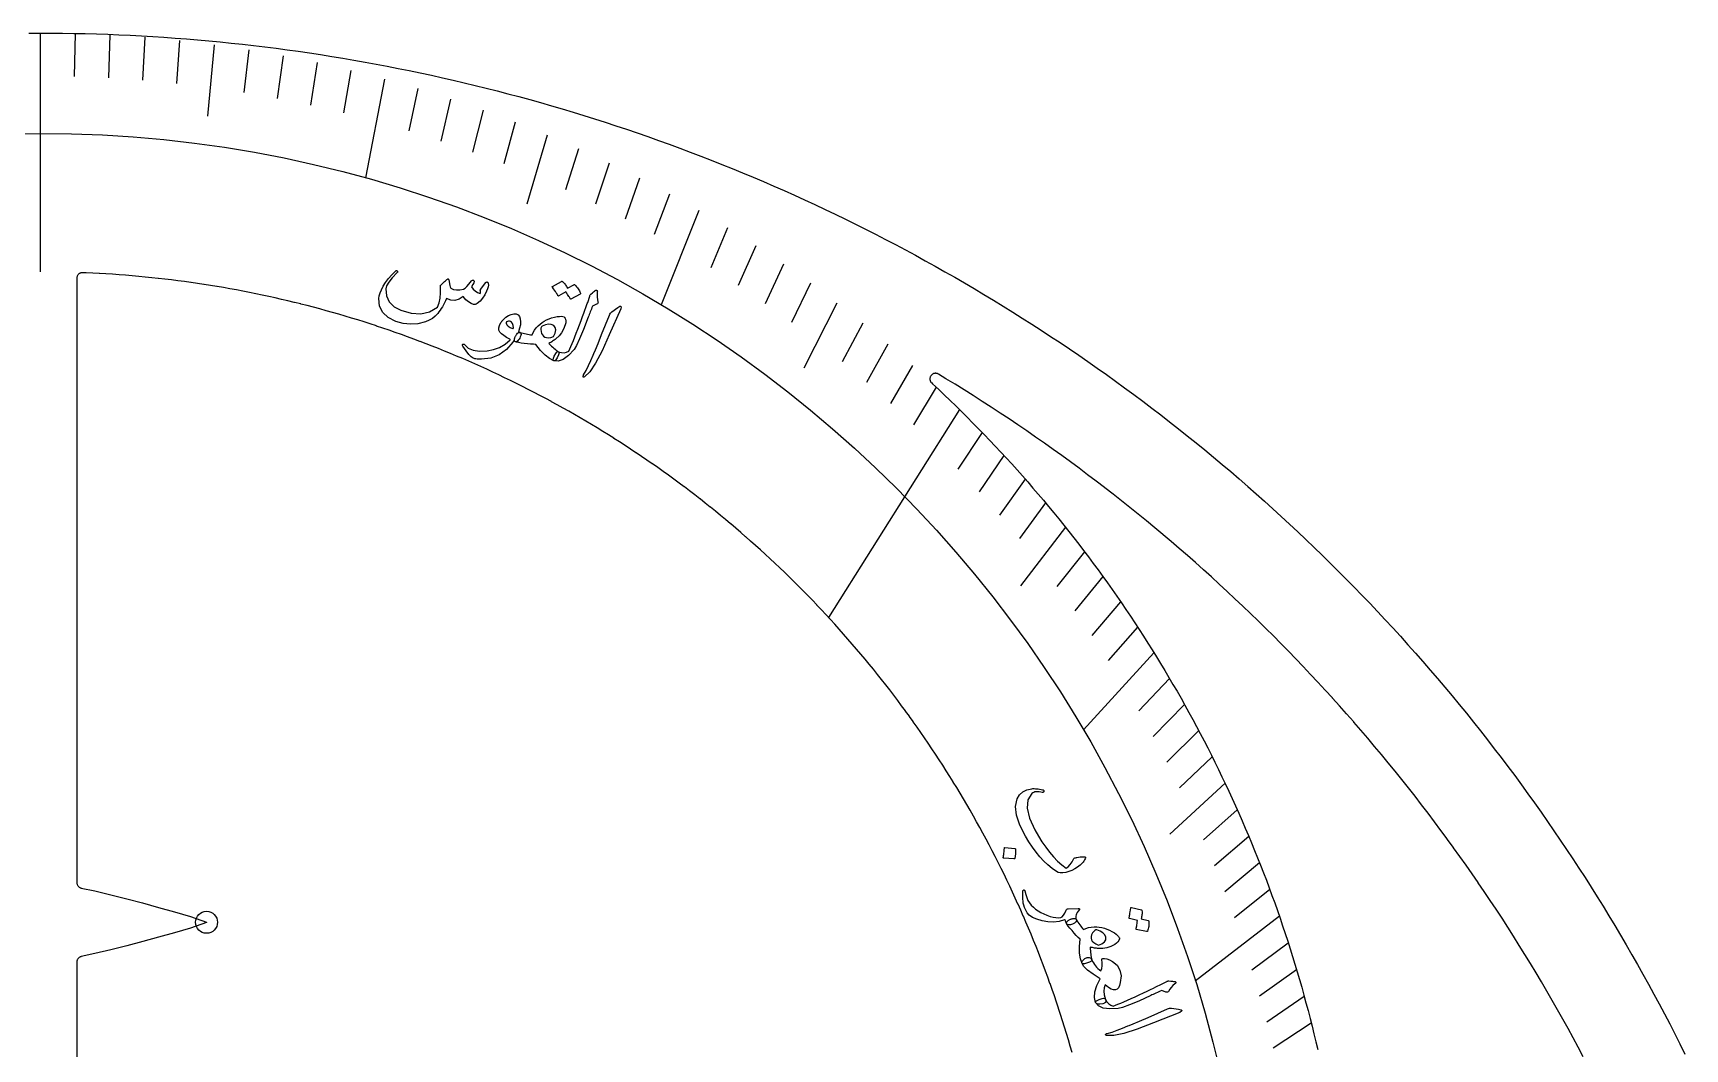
# Model space of a CAD drawing. Header units: millimetres. Extents: x -82 to 82, y -82 to 82.
# Drawn here: x -0.3 to 73.8, y 36.8 to 82.3 of the extents above; entities that cross this region are included whole.
import ezdxf

# ---------------------------------------------------------------- set-up
doc = ezdxf.new("R2010")
doc.units = ezdxf.units.MM
for name, color, linetype in [('CUT_INNER', 6, 'Continuous'), ('CUT_OUTER', 1, 'Continuous'), ('ENGRAVE', 7, 'Continuous'), ('ENGRAVE_FINE', 8, 'Continuous'), ('TEXT', 5, 'Continuous')]:
    doc.layers.add(name, color=color, linetype=linetype)

msp = doc.modelspace()

# ---------------------------------------------------------------- linework, layer by layer
at = {"layer": 'CUT_INNER'}
for points in [[(46.2898, 36.6493), (46.2089, 36.9316), (46.2085, 36.933), (46.1258, 37.2148), (46.1254, 37.2163), (46.041, 37.4976), (46.0405, 37.4991), (45.9544, 37.7799), (45.954, 37.7813), (45.8661, 38.0616), (45.8657, 38.063), (45.7761, 38.3427), (45.7756, 38.3442), (45.6844, 38.6233), (45.6839, 38.6248), (45.5909, 38.9033), (45.5904, 38.9048), (45.4957, 39.1828), (45.4952, 39.1842), (45.3989, 39.4617), (45.3984, 39.4631), (45.3003, 39.7399), (45.2997, 39.7414), (45.2, 40.0176), (45.1994, 40.019), (45.098, 40.2946), (45.0974, 40.296), (44.9943, 40.571), (44.9937, 40.5724), (44.8889, 40.8468), (44.8883, 40.8482), (44.7818, 41.1219), (44.7812, 41.1233), (44.673, 41.3963), (44.6724, 41.3977), (44.5625, 41.6701), (44.562, 41.6715), (44.4504, 41.9432), (44.4498, 41.9446), (44.3366, 42.2156), (44.336, 42.217), (44.2211, 42.4873), (44.2205, 42.4887), (44.104, 42.7582), (44.1034, 42.7596), (43.9852, 43.0285), (43.9846, 43.0299), (43.8647, 43.298), (43.8641, 43.2994), (43.7426, 43.5668), (43.742, 43.5682), (43.6189, 43.8348), (43.6182, 43.8362), (43.4935, 44.1021), (43.4928, 44.1035), (43.3664, 44.3686), (43.3658, 44.3699), (43.2378, 44.6343), (43.2371, 44.6356), (43.1075, 44.8992), (43.1068, 44.9005), (42.9756, 45.1633), (42.9749, 45.1646), (42.842, 45.4265), (42.8413, 45.4279), (42.7069, 45.689), (42.7062, 45.6904), (42.5701, 45.9506), (42.5694, 45.952), (42.4318, 46.2114), (42.431, 46.2128), (42.2918, 46.4713), (42.2911, 46.4727), (42.1503, 46.7304), (42.1495, 46.7318), (42.0071, 46.9886), (42.0064, 46.9899), (41.8624, 47.2459), (41.8616, 47.2472), (41.7161, 47.5023), (41.7153, 47.5037), (41.5682, 47.7578), (41.5675, 47.7592), (41.4188, 48.0124), (41.418, 48.0138), (41.2678, 48.2661), (41.267, 48.2674), (41.1153, 48.5189), (41.1145, 48.5202), (40.9612, 48.7707), (40.9604, 48.772), (40.8056, 49.0215), (40.8048, 49.0228), (40.6484, 49.2714), (40.6476, 49.2727), (40.4897, 49.5204), (40.4889, 49.5217), (40.3295, 49.7683), (40.3286, 49.7696), (40.1677, 50.0153), (40.1669, 50.0166), (40.0045, 50.2612), (40.0036, 50.2625), (39.8397, 50.5062), (39.8389, 50.5075), (39.6735, 50.7502), (39.6726, 50.7514), (39.5057, 50.9931), (39.5048, 50.9943), (39.3365, 51.235), (39.3356, 51.2362), (39.1657, 51.4758), (39.1648, 51.477), (38.9935, 51.7156), (38.9926, 51.7168), (38.8199, 51.9543), (38.819, 51.9556), (38.6447, 52.192), (38.6438, 52.1932), (38.4682, 52.4286), (38.4672, 52.4298), (38.2901, 52.6641), (38.2892, 52.6653), (38.1107, 52.8984), (38.1097, 52.8997), (37.9298, 53.1317), (37.9288, 53.1329), (37.7474, 53.3639), (37.7465, 53.3651), (37.5637, 53.595), (37.5627, 53.5962), (37.3785, 53.8249), (37.3775, 53.8261), (37.1919, 54.0537), (37.1909, 54.0549), (37.0039, 54.2813), (37.003, 54.2825), (36.8146, 54.5078), (36.8136, 54.5089), (36.6238, 54.7331), (36.6228, 54.7342), (36.4317, 54.9572), (36.4307, 54.9584), (36.2382, 55.1802), (36.2372, 55.1813), (36.0433, 55.4019), (36.0423, 55.4031), (35.8471, 55.6225), (35.8461, 55.6236), (35.6495, 55.8418), (35.6485, 55.843), (35.4506, 56.06), (35.4495, 56.0611), (35.2503, 56.2769), (35.2493, 56.278), (35.0487, 56.4925), (35.0477, 56.4937), (34.8458, 56.707), (34.8448, 56.7081), (34.6416, 56.9202), (34.6406, 56.9213), (34.4361, 57.1321), (34.435, 57.1332), (34.2293, 57.3428), (34.2282, 57.3438), (34.0212, 57.5521), (34.0201, 57.5532), (33.8118, 57.7603), (33.8107, 57.7613), (33.6011, 57.9671), (33.6001, 57.9681), (33.3892, 58.1726), (33.3881, 58.1737), (33.176, 58.3768), (33.1749, 58.3779), (32.9616, 58.5797), (32.9605, 58.5808), (32.746, 58.7813), (32.7448, 58.7824), (32.529, 58.9816), (32.5279, 58.9826), (32.3109, 59.1805), (32.3098, 59.1815), (32.0916, 59.3781), (32.0904, 59.3791), (31.871, 59.5743), (31.8699, 59.5753), (31.6493, 59.7692), (31.6481, 59.7702), (31.4263, 59.9627), (31.4252, 59.9637), (31.2022, 60.1549), (31.201, 60.1559), (30.9769, 60.3456), (30.9757, 60.3466), (30.7504, 60.535), (30.7493, 60.536), (30.5228, 60.723), (30.5216, 60.724), (30.294, 60.9096), (30.2928, 60.9105), (30.0641, 61.0947), (30.0629, 61.0957), (29.8331, 61.2785), (29.8319, 61.2795), (29.6009, 61.4609), (29.5997, 61.4618), (29.3676, 61.6418), (29.3664, 61.6427), (29.1332, 61.8212), (29.132, 61.8222), (28.8978, 61.9993), (28.8965, 62.0002), (28.6612, 62.1759), (28.6599, 62.1768), (28.4235, 62.351), (28.4223, 62.3519), (28.1848, 62.5247), (28.1836, 62.5256), (27.945, 62.6969), (27.9438, 62.6978), (27.7042, 62.8676), (27.7029, 62.8685), (27.4623, 63.0369), (27.461, 63.0377), (27.2194, 63.2046), (27.2181, 63.2055), (26.9754, 63.3709), (26.9742, 63.3718), (26.7305, 63.5357), (26.7292, 63.5365), (26.4845, 63.6989), (26.4832, 63.6998), (26.2376, 63.8607), (26.2363, 63.8615), (25.9896, 64.0209), (25.9883, 64.0217), (25.7407, 64.1796), (25.7394, 64.1804), (25.4908, 64.3368), (25.4895, 64.3376), (25.24, 64.4924), (25.2386, 64.4932), (24.9882, 64.6465), (24.9868, 64.6473), (24.7354, 64.7991), (24.7341, 64.7999), (24.4817, 64.9501), (24.4804, 64.9509), (24.2271, 65.0995), (24.2258, 65.1003), (23.9716, 65.2474), (23.9703, 65.2481), (23.7152, 65.3937), (23.7139, 65.3944), (23.4579, 65.5384), (23.4566, 65.5392), (23.1997, 65.6816), (23.1984, 65.6823), (22.9407, 65.8231), (22.9393, 65.8238), (22.6807, 65.9631), (22.6794, 65.9638), (22.42, 66.1014), (22.4186, 66.1022), (22.1583, 66.2382), (22.157, 66.2389), (21.8959, 66.3734), (21.8945, 66.3741), (21.6326, 66.5069), (21.6312, 66.5076), (21.3685, 66.6388), (21.3671, 66.6395), (21.1036, 66.7691), (21.1022, 66.7698), (20.8379, 66.8978), (20.8365, 66.8985), (20.5714, 67.0249), (20.57, 67.0255), (20.3042, 67.1503), (20.3028, 67.1509), (20.0361, 67.274), (20.0348, 67.2747), (19.7674, 67.3961), (19.766, 67.3968), (19.4979, 67.5166), (19.4965, 67.5172), (19.2276, 67.6354), (19.2262, 67.636), (18.9566, 67.7526), (18.9552, 67.7532), (18.6849, 67.868), (18.6835, 67.8686), (18.4126, 67.9819), (18.4111, 67.9824), (18.1395, 68.094), (18.138, 68.0946), (17.8657, 68.2045), (17.8643, 68.205), (17.5913, 68.3132), (17.5898, 68.3138), (17.3162, 68.4203), (17.3147, 68.4209), (17.0404, 68.5257), (17.039, 68.5263), (16.764, 68.6295), (16.7626, 68.63), (16.487, 68.7315), (16.4855, 68.732), (16.2093, 68.8318), (16.2079, 68.8323), (15.9311, 68.9304), (15.9296, 68.9309), (15.6522, 69.0273), (15.6508, 69.0278), (15.3728, 69.1225), (15.3713, 69.123), (15.0927, 69.2159), (15.0913, 69.2164), (14.8121, 69.3077), (14.8107, 69.3082), (14.531, 69.3977), (14.5295, 69.3982), (14.2493, 69.486), (14.2478, 69.4865), (13.967, 69.5726), (13.9656, 69.573), (13.6843, 69.6574), (13.6828, 69.6578), (13.401, 69.7405), (13.3995, 69.7409), (13.1172, 69.8219), (13.1157, 69.8223), (12.8329, 69.9015), (12.8315, 69.9019), (12.5482, 69.9793), (12.5467, 69.9797), (12.263, 70.0555), (12.2615, 70.0558), (11.9773, 70.1298), (11.9758, 70.1302), (11.6911, 70.2024), (11.6896, 70.2028), (11.4045, 70.2733), (11.403, 70.2737), (11.1175, 70.3424), (11.116, 70.3427), (10.8301, 70.4097), (10.8286, 70.4101), (10.5422, 70.4753), (10.5408, 70.4756), (10.254, 70.5391), (10.2525, 70.5394), (9.9654, 70.6011), (9.9639, 70.6015), (9.6764, 70.6614), (9.6749, 70.6617), (9.387, 70.7199), (9.3855, 70.7202), (9.0973, 70.7766), (9.0958, 70.7769), (8.8073, 70.8315), (8.8057, 70.8318), (8.5169, 70.8847), (8.5154, 70.8849), (8.2262, 70.936), (8.2246, 70.9363), (7.9351, 70.9856), (7.9336, 70.9859), (7.6438, 71.0334), (7.6423, 71.0337), (7.3522, 71.0794), (7.3507, 71.0797), (7.0603, 71.1236), (7.0588, 71.1239), (6.7682, 71.1661), (6.7667, 71.1663), (6.4758, 71.2067), (6.4742, 71.2069), (6.1831, 71.2455), (6.1816, 71.2457), (5.8902, 71.2826), (5.8887, 71.2828), (5.5971, 71.3178), (5.5956, 71.318), (5.3038, 71.3513), (5.3023, 71.3514), (5.0103, 71.3829), (5.0088, 71.3831), (4.7166, 71.4127), (4.7151, 71.4129), (4.4227, 71.4408), (4.4212, 71.4409), (4.1287, 71.467), (4.1272, 71.4672), (3.8345, 71.4915), (3.833, 71.4916), (3.5401, 71.5141), (3.5386, 71.5142), (3.2457, 71.5349), (3.2441, 71.535), (2.9511, 71.5539), (2.9495, 71.554), (2.6563, 71.5711), (2.6548, 71.5712), (2.3615, 71.5865), (2.36, 71.5866), (2.0666, 71.6001), (2.0651, 71.6002), (1.907, 71.6065), (1.8818, 71.6062), (1.8568, 71.6034), (1.8322, 71.5981), (1.8083, 71.5904), (1.7852, 71.5803), (1.7633, 71.5679), (1.7428, 71.5534), (1.7238, 71.5369), (1.7065, 71.5186), (1.6912, 71.4987), (1.678, 71.4773), (1.667, 71.4546), (1.6583, 71.431), (1.652, 71.4067), (1.6483, 71.3818), (1.647, 71.3567), (1.647, 44.2637), (1.6482, 44.2395), (1.6517, 44.2155), (1.6575, 44.192), (1.6656, 44.1691), (1.6758, 44.1472), (1.6881, 44.1263), (1.7024, 44.1067), (1.7185, 44.0886), (1.7363, 44.0722), (1.7556, 44.0575), (1.7763, 44.0448), (1.798, 44.0341), (1.8207, 44.0256), (1.8441, 44.0193), (2.4508, 43.888), (2.4532, 43.8875), (3.1672, 43.7183), (3.169, 43.7179), (3.8835, 43.5371), (3.8849, 43.5367), (4.5993, 43.3473), (5.3155, 43.1511), (6.0318, 42.9495), (6.0331, 42.9491), (6.745, 42.7405), (6.7521, 42.7382), (7.4586, 42.4843), (7.4638, 42.4821), (7.4586, 42.48), (6.7521, 42.2261), (6.745, 42.2237), (6.0331, 42.0152), (6.0318, 42.0148), (5.3172, 41.8136), (4.6013, 41.6175), (3.8849, 41.4275), (3.8835, 41.4272), (3.169, 41.2464), (3.1672, 41.2459), (2.4532, 41.0768), (2.4508, 41.0762), (1.8441, 40.9449), (1.8207, 40.9387), (1.798, 40.9302), (1.7763, 40.9195), (1.7556, 40.9068), (1.7363, 40.8921), (1.7185, 40.8757), (1.7024, 40.8576), (1.6881, 40.838), (1.6758, 40.8171), (1.6656, 40.7951), (1.6575, 40.7723), (1.6517, 40.7488), (1.6482, 40.7248), (1.647, 40.7006), (1.647, 27.8045)], [(69.2195, 36.4552), (68.9953, 36.8779), (68.9945, 36.8792), (68.7677, 37.3005), (68.767, 37.3019), (68.5375, 37.7218), (68.5368, 37.7231), (68.3048, 38.1416), (68.304, 38.1429), (68.0695, 38.56), (68.0687, 38.5613), (67.8316, 38.9769), (67.8308, 38.9783), (67.5911, 39.3924), (67.5904, 39.3937), (67.3482, 39.8064), (67.3474, 39.8077), (67.1026, 40.2189), (67.1019, 40.2202), (66.8546, 40.6299), (66.8538, 40.6312), (66.604, 41.0393), (66.6032, 41.0406), (66.351, 41.4472), (66.3502, 41.4485), (66.0954, 41.8536), (66.0946, 41.8548), (65.8374, 42.2583), (65.8365, 42.2596), (65.5768, 42.6615), (65.576, 42.6628), (65.3138, 43.0631), (65.313, 43.0643), (65.0484, 43.463), (65.0475, 43.4643), (64.7805, 43.8613), (64.7796, 43.8626), (64.5101, 44.258), (64.5092, 44.2592), (64.2373, 44.653), (64.2365, 44.6542), (63.9621, 45.0463), (63.9613, 45.0475), (63.6845, 45.4379), (63.6836, 45.4392), (63.4045, 45.8278), (63.4036, 45.8291), (63.1222, 46.216), (63.1212, 46.2172), (62.8374, 46.6024), (62.8365, 46.6037), (62.5503, 46.9871), (62.5493, 46.9883), (62.2608, 47.37), (62.2598, 47.3713), (61.9689, 47.7512), (61.968, 47.7524), (61.6748, 48.1305), (61.6738, 48.1317), (61.3783, 48.508), (61.3773, 48.5092), (61.0795, 48.8837), (61.0785, 48.8849), (60.7784, 49.2576), (60.7774, 49.2588), (60.475, 49.6296), (60.4741, 49.6308), (60.1694, 49.9997), (60.1684, 50.0009), (59.8614, 50.368), (59.8605, 50.3691), (59.5513, 50.7343), (59.5503, 50.7355), (59.2388, 51.0988), (59.2378, 51.0999), (58.9242, 51.4613), (58.9232, 51.4624), (58.6073, 51.8219), (58.6063, 51.823), (58.2882, 52.1805), (58.2872, 52.1816), (57.967, 52.5372), (57.9659, 52.5383), (57.6435, 52.8919), (57.6425, 52.893), (57.3179, 53.2446), (57.3169, 53.2457), (56.9901, 53.5952), (56.9891, 53.5964), (56.6602, 53.9439), (56.6591, 53.945), (56.3281, 54.2906), (56.3271, 54.2917), (55.9939, 54.6352), (55.9929, 54.6363), (55.6577, 54.9777), (55.6566, 54.9788), (55.3193, 55.3182), (55.3182, 55.3193), (54.9788, 55.6566), (54.9777, 55.6577), (54.6363, 55.9929), (54.6352, 55.9939), (54.2917, 56.3271), (54.2906, 56.3281), (53.945, 56.6591), (53.9439, 56.6602), (53.5964, 56.9891), (53.5952, 56.9901), (53.2457, 57.3169), (53.2446, 57.3179), (52.893, 57.6425), (52.8919, 57.6435), (52.5383, 57.9659), (52.5372, 57.967), (52.1816, 58.2872), (52.1805, 58.2882), (51.823, 58.6063), (51.8219, 58.6073), (51.4624, 58.9232), (51.4613, 58.9242), (51.0999, 59.2378), (51.0988, 59.2388), (50.7355, 59.5503), (50.7343, 59.5513), (50.3691, 59.8605), (50.368, 59.8614), (50.0009, 60.1684), (49.9997, 60.1694), (49.6308, 60.4741), (49.6296, 60.475), (49.2588, 60.7774), (49.2576, 60.7784), (48.8849, 61.0785), (48.8837, 61.0795), (48.5092, 61.3773), (48.508, 61.3783), (48.1317, 61.6738), (48.1305, 61.6748), (47.7524, 61.968), (47.7512, 61.9689), (47.3713, 62.2598), (47.37, 62.2608), (46.9883, 62.5493), (46.9871, 62.5503), (46.6037, 62.8365), (46.6024, 62.8374), (46.2172, 63.1212), (46.216, 63.1222), (45.8291, 63.4036), (45.8278, 63.4045), (45.4392, 63.6836), (45.4379, 63.6845), (45.0475, 63.9613), (45.0463, 63.9621), (44.6542, 64.2365), (44.653, 64.2373), (44.2592, 64.5092), (44.258, 64.5101), (43.8626, 64.7796), (43.8613, 64.7805), (43.4643, 65.0475), (43.463, 65.0484), (43.0643, 65.313), (43.0631, 65.3138), (42.6628, 65.576), (42.6615, 65.5768), (42.2596, 65.8365), (42.2583, 65.8374), (41.8548, 66.0946), (41.8536, 66.0954), (41.4485, 66.3502), (41.4472, 66.351), (41.0406, 66.6032), (41.0393, 66.604), (40.6312, 66.8538), (40.6299, 66.8546), (40.2916, 67.0588), (40.27, 67.0704), (40.2474, 67.0798), (40.224, 67.087), (40.2, 67.0919), (40.1757, 67.0944), (40.1512, 67.0945), (40.1268, 67.0922), (40.1028, 67.0875), (40.0793, 67.0805), (40.0567, 67.0713), (40.035, 67.0599), (40.0146, 67.0464), (39.9956, 67.0309), (39.9781, 67.0137), (39.9625, 66.9949), (39.9488, 66.9746), (39.9371, 66.9531), (39.9276, 66.9306), (39.9203, 66.9072), (39.9154, 66.8832), (39.9128, 66.8589), (39.9126, 66.8344), (39.9148, 66.81), (39.9194, 66.7859), (39.9263, 66.7625), (39.9355, 66.7398), (39.9469, 66.7181), (39.9603, 66.6976), (39.9756, 66.6785), (39.9928, 66.6611), (40.031, 66.6258), (40.2947, 66.3793), (40.5568, 66.1313), (40.8174, 65.8816), (41.0765, 65.6304), (41.3341, 65.3776), (41.59, 65.1232), (41.8445, 64.8672), (42.0973, 64.6096), (42.3486, 64.3506), (42.5982, 64.09), (42.8463, 63.8278), (43.0927, 63.5642), (43.3375, 63.299), (43.5807, 63.0323), (43.8223, 62.7642), (44.0622, 62.4946), (44.3004, 62.2235), (44.537, 61.9509), (44.7719, 61.6769), (45.0051, 61.4015), (45.2366, 61.1246), (45.4664, 60.8463), (45.6945, 60.5667), (45.9209, 60.2856), (46.1455, 60.0031), (46.3685, 59.7193), (46.5896, 59.4341), (46.809, 59.1476), (47.0267, 58.8597), (47.2426, 58.5705), (47.4567, 58.2799), (47.669, 57.9881), (47.8795, 57.695), (48.0882, 57.4005), (48.2951, 57.1048), (48.5002, 56.8079), (48.7035, 56.5096), (48.9049, 56.2102), (49.1045, 55.9095), (49.3023, 55.6076), (49.4981, 55.3045), (49.6922, 55.0002), (49.8843, 54.6947), (50.0746, 54.388), (50.263, 54.0801), (50.4495, 53.7712), (50.6341, 53.461), (50.8167, 53.1498), (50.9975, 52.8374), (51.1764, 52.524), (51.3533, 52.2094), (51.5283, 51.8938), (51.7013, 51.5771), (51.8725, 51.2593), (52.0416, 50.9405), (52.2088, 50.6207), (52.374, 50.2998), (52.5373, 49.9779), (52.6986, 49.6551), (52.8579, 49.3312), (53.0152, 49.0064), (53.1705, 48.6806), (53.3238, 48.3539), (53.4751, 48.0263), (53.6244, 47.6977), (53.7716, 47.3682), (53.9169, 47.0378), (54.0601, 46.7065), (54.2013, 46.3744), (54.3404, 46.0414), (54.4775, 45.7076), (54.6126, 45.3729), (54.7455, 45.0374), (54.8765, 44.701), (55.0053, 44.3639), (55.1321, 44.026), (55.2568, 43.6874), (55.3794, 43.3479), (55.5, 43.0078), (55.6184, 42.6668), (55.7348, 42.3252), (55.8491, 41.9829), (55.9612, 41.6399), (56.0713, 41.2961), (56.1792, 40.9518), (56.2851, 40.6067), (56.3888, 40.261), (56.4904, 39.9147), (56.5898, 39.5678), (56.6871, 39.2203), (56.7823, 38.8722), (56.8754, 38.5235), (56.9663, 38.1742), (57.0551, 37.8244), (57.1417, 37.474), (57.2262, 37.1231), (57.3085, 36.7718)]]:
    msp.add_lwpolyline(points, dxfattribs=at)
at = {"layer": 'CUT_OUTER'}
msp.add_lwpolyline([(-0.5053, 82.3484), (0, 82.35), (0.5053, 82.3484), (1.0106, 82.3438), (1.5158, 82.336), (1.8765, 82.3283), (2.0202, 82.3252), (2.5253, 82.3113), (3.0303, 82.2942), (3.5352, 82.2741), (4.04, 82.2508), (4.5446, 82.2245), (5.049, 82.1951), (5.5532, 82.1625), (6.0573, 82.1269), (6.5611, 82.0882), (7.0646, 82.0464), (7.5679, 82.0015), (8.071, 81.9535), (8.5737, 81.9025), (9.076, 81.8483), (9.5781, 81.7911), (10.0798, 81.7308), (10.5811, 81.6674), (11.082, 81.6009), (11.5824, 81.5314), (12.0825, 81.4588), (12.5821, 81.3831), (13.0812, 81.3044), (13.5798, 81.2226), (14.078, 81.1377), (14.5755, 81.0498), (15.0726, 80.9589), (15.5691, 80.8649), (16.0649, 80.7678), (16.5602, 80.6677), (17.0549, 80.5646), (17.5489, 80.4584), (18.0422, 80.3492), (18.5349, 80.237), (19.0269, 80.1218), (19.5182, 80.0035), (20.0087, 79.8823), (20.4984, 79.758), (20.9874, 79.6307), (21.4757, 79.5004), (21.9631, 79.3672), (22.4496, 79.2309), (22.9354, 79.0917), (23.4202, 78.9494), (23.9042, 78.8043), (24.3873, 78.6561), (24.8695, 78.505), (25.3507, 78.3509), (25.831, 78.1939), (26.3103, 78.0339), (26.7886, 77.871), (27.2659, 77.7052), (27.7422, 77.5364), (28.2174, 77.3647), (28.6916, 77.1901), (29.1647, 77.0126), (29.6366, 76.8322), (30.1075, 76.6489), (30.5773, 76.4628), (31.0459, 76.2737), (31.5133, 76.0818), (31.9795, 75.887), (32.4445, 75.6893), (32.9084, 75.4888), (33.3709, 75.2855), (33.8322, 75.0793), (34.2923, 74.8703), (34.751, 74.6585), (35.2085, 74.4438), (35.6646, 74.2264), (36.1194, 74.0062), (36.5728, 73.7832), (37.0248, 73.5574), (37.4755, 73.3288), (37.9247, 73.0975), (38.3725, 72.8634), (38.8188, 72.6266), (39.2637, 72.387), (39.7072, 72.1447), (40.1491, 71.8997), (40.5895, 71.652), (41.0284, 71.4016), (41.4657, 71.1485), (41.9015, 70.8928), (42.3357, 70.6343), (42.7683, 70.3732), (43.1993, 70.1095), (43.6287, 69.8431), (44.0564, 69.5741), (44.4825, 69.3025), (44.9069, 69.0282), (45.3296, 68.7514), (45.7506, 68.4719), (46.1698, 68.1899), (46.5874, 67.9054), (47.0032, 67.6182), (47.4172, 67.3285), (47.8294, 67.0363), (48.2398, 66.7416), (48.6484, 66.4443), (49.0552, 66.1446), (49.4602, 65.8424), (49.8632, 65.5376), (50.2644, 65.2304), (50.6637, 64.9208), (51.0611, 64.6087), (51.4566, 64.2942), (51.8501, 63.9772), (52.2417, 63.6579), (52.6313, 63.3361), (53.0189, 63.012), (53.4046, 62.6855), (53.7882, 62.3566), (54.1698, 62.0254), (54.5494, 61.6919), (54.9269, 61.356), (55.3023, 61.0178), (55.6757, 60.6774), (56.0469, 60.3346), (56.4161, 59.9896), (56.7831, 59.6423), (57.148, 59.2927), (57.5107, 58.941), (57.8713, 58.587), (58.2297, 58.2308), (58.5859, 57.8724), (58.9399, 57.5118), (59.2917, 57.1491), (59.6412, 56.7842), (59.9885, 56.4172), (60.3336, 56.0481), (60.6763, 55.6768), (61.0168, 55.3034), (61.355, 54.928), (61.6909, 54.5505), (62.0244, 54.171), (62.3556, 53.7894), (62.6845, 53.4057), (63.011, 53.0201), (63.3352, 52.6325), (63.6569, 52.2429), (63.9763, 51.8513), (64.2932, 51.4578), (64.6078, 51.0623), (64.9199, 50.6649), (65.2295, 50.2656), (65.5367, 49.8644), (65.8414, 49.4614), (66.1437, 49.0565), (66.4434, 48.6497), (66.7407, 48.2411), (67.0354, 47.8307), (67.3277, 47.4184), (67.6174, 47.0044), (67.9045, 46.5886), (68.1891, 46.1711), (68.4711, 45.7518), (68.7505, 45.3309), (69.0274, 44.9082), (69.3016, 44.4838), (69.5733, 44.0577), (69.8423, 43.63), (70.1087, 43.2006), (70.3725, 42.7696), (70.6336, 42.337), (70.892, 41.9028), (71.1478, 41.467), (71.4009, 41.0297), (71.6513, 40.5908), (71.899, 40.1504), (72.144, 39.7085), (72.3863, 39.2651), (72.6259, 38.8202), (72.8627, 38.3738), (73.0968, 37.926), (73.3281, 37.4768), (73.5567, 37.0262), (73.7825, 36.5741)], dxfattribs=at)
at = {"layer": 'ENGRAVE'}
for points in [[(0, 82.35), (0, 71.6445)], [(15.4466, 80.2855), (14.5945, 75.8564)], [(29.5439, 74.3917), (27.8644, 70.1627)], [(41.2425, 65.4678), (35.3706, 56.1469)], [(49.9622, 54.5696), (46.7983, 51.1139)], [(55.5899, 42.7496), (51.8141, 39.8459)]]:
    msp.add_lwpolyline(points, dxfattribs=at)
for centre, radius in [((0, 23.532), 54.3217), ((7.4646, 42.4821), 0.4941)]:
    msp.add_circle(centre, radius, dxfattribs=at)
at = {"layer": 'ENGRAVE_FINE'}
for points in [[(1.568, 82.3291), (1.5313, 80.4024)], [(3.1346, 82.2664), (3.0612, 80.3406)], [(4.6983, 82.162), (4.5883, 80.2377)], [(6.2578, 82.0162), (6.1111, 80.0938)], [(7.8115, 81.829), (7.5061, 78.6294)], [(9.3582, 81.6008), (9.1384, 79.6843)], [(10.8964, 81.3319), (10.6401, 79.4192)], [(12.4247, 81.0227), (12.1321, 79.1144)], [(13.9419, 80.6738), (13.613, 78.7703)], [(16.9376, 79.8585), (16.5363, 77.9667)], [(18.4135, 79.3934), (17.9763, 77.5083)], [(19.8732, 78.8909), (19.4002, 77.013)], [(21.3156, 78.3517), (20.8068, 76.4816)], [(22.7394, 77.7766), (21.8321, 74.6732)], [(24.1436, 77.1664), (23.5639, 75.3136)], [(25.5271, 76.5218), (24.9122, 74.6785)], [(26.889, 75.8439), (26.239, 74.0107)], [(28.2282, 75.1336), (27.5434, 73.311)], [(30.8352, 73.6194), (30.0814, 71.8196)], [(32.1013, 72.8175), (31.3133, 71.03)], [(33.3414, 71.9872), (32.5195, 70.2125)], [(34.5549, 71.1294), (33.6993, 69.3681)], [(35.7411, 70.2453), (34.2586, 67.3317)], [(36.8993, 69.3359), (35.977, 67.6029)], [(38.029, 68.4024), (37.0738, 66.6843)], [(39.1297, 67.4458), (38.1419, 65.7432)], [(40.201, 66.4672), (39.1809, 64.7806)], [(42.2538, 64.4487), (41.1699, 62.7955)], [(43.2345, 63.4109), (42.1193, 61.7753)], [(44.1846, 62.3557), (43.0383, 60.738)], [(45.1037, 61.284), (43.9267, 59.6848)], [(45.9917, 60.197), (43.978, 57.5614)], [(46.8484, 59.0958), (45.6112, 57.5351)], [(47.6739, 57.9814), (46.407, 56.4406)], [(48.468, 56.8548), (47.1719, 55.3345)], [(49.2307, 55.7172), (47.9058, 54.2178)], [(50.6625, 53.4129), (49.2811, 51.9565)], [(51.3317, 52.2481), (49.9227, 50.814)], [(51.9699, 51.0762), (50.5338, 49.6648)], [(52.5774, 49.8981), (51.1145, 48.5098)], [(53.1543, 48.7148), (50.6695, 46.4376)], [(53.7009, 47.5271), (52.1859, 46.1863)], [(54.2175, 46.3359), (52.6771, 45.0194)], [(54.7043, 45.1421), (53.139, 43.8504)], [(55.1617, 43.9464), (53.5719, 42.6798)], [(55.9894, 41.5526), (54.3522, 40.3375)], [(56.3605, 40.3559), (54.7003, 39.1672)], [(56.7037, 39.1605), (55.021, 37.9984)], [(57.0192, 37.9669), (55.3145, 36.8318)]]:
    msp.add_lwpolyline(points, dxfattribs=at)
at = {"layer": 'TEXT'}
for points in [[(19.988, 71.1601), (20.0053, 71.1774), (20.0225, 71.1877), (20.0396, 71.191), (20.0567, 71.1874), (20.0761, 71.1764), (20.0904, 71.1619), (20.0996, 71.144), (20.1038, 71.1225), (20.1062, 71.0512), (20.0946, 70.9689), (20.069, 70.8757), (20.0295, 70.7715), (19.9479, 70.6085), (19.849, 70.4626), (19.733, 70.3338), (19.5999, 70.2219), (19.5604, 70.198), (19.5219, 70.1829), (19.4843, 70.1765), (19.4475, 70.1789), (19.328, 70.2198), (19.211, 70.2922), (19.0962, 70.3962), (18.9835, 70.5317), (18.7951, 70.4139), (18.6076, 70.3601), (18.4205, 70.3703), (18.2333, 70.4445), (18.1876, 70.3451), (18.1408, 70.2506), (18.0928, 70.161), (18.0437, 70.0764), (17.9933, 69.9961), (17.9414, 69.9195), (17.8879, 69.8466), (17.8329, 69.7775), (17.721, 69.6575), (17.5937, 69.5558), (17.451, 69.4723), (17.2929, 69.4068), (16.9504, 69.3205), (16.6141, 69.2934), (16.283, 69.3257), (15.956, 69.4173), (15.6124, 69.5925), (15.3707, 69.8228), (15.2305, 70.11), (15.192, 70.4551), (15.2085, 70.5696), (15.2469, 70.6987), (15.3074, 70.8425), (15.3901, 71.0008), (15.4955, 71.1695), (15.6226, 71.3392), (15.7716, 71.5097), (15.9427, 71.681), (15.9553, 71.6912), (15.9685, 71.697), (15.9823, 71.6986), (15.9967, 71.6959), (16.0102, 71.69), (16.0209, 71.6824), (16.029, 71.6728), (16.0344, 71.6615), (16.0358, 71.647), (16.0332, 71.6332), (16.0268, 71.62), (16.0164, 71.6074), (15.7949, 71.3777), (15.6368, 71.1805), (15.5414, 71.0166), (15.508, 70.8861), (15.5371, 70.5647), (15.6595, 70.2971), (15.8749, 70.0825), (16.1837, 69.9195), (16.6489, 69.7883), (17.0764, 69.7668), (17.4684, 69.8562), (17.8264, 70.0574), (17.8998, 70.2519), (17.9469, 70.4689), (17.9672, 70.7086), (17.9601, 70.971), (17.957, 70.9985), (17.9584, 71.0215), (17.9644, 71.04), (17.9749, 71.054), (18.0214, 71.0982), (18.0656, 71.1395), (18.1073, 71.1778), (18.1465, 71.2133), (18.1831, 71.2453), (18.2167, 71.2732), (18.2475, 71.2969), (18.2753, 71.3166), (18.2896, 71.324), (18.302, 71.3244), (18.3125, 71.318), (18.321, 71.3047), (18.3246, 71.2957), (18.3291, 71.2821), (18.3348, 71.264), (18.3414, 71.2413), (18.3485, 71.2143), (18.3554, 71.1832), (18.3621, 71.148), (18.3686, 71.1088), (18.383, 71.0324), (18.3978, 70.9753), (18.413, 70.9374), (18.4288, 70.9188), (18.5504, 70.8591), (18.6844, 70.8311), (18.8311, 70.8346), (18.9907, 70.8695), (19.059, 70.9076), (19.1413, 70.9819), (19.2378, 71.0924), (19.3485, 71.239), (19.3591, 71.2529), (19.3724, 71.2629), (19.3883, 71.269), (19.407, 71.2712), (19.4235, 71.2707), (19.4379, 71.267), (19.4503, 71.2598), (19.4606, 71.2493), (19.4669, 71.2118), (19.4509, 71.1526), (19.4125, 71.0717), (19.3519, 70.9692), (19.4253, 70.8699), (19.5134, 70.7881), (19.6164, 70.7237), (19.7342, 70.6767), (19.7473, 70.7123), (19.7547, 70.7425), (19.7563, 70.7675), (19.7521, 70.7871), (19.746, 70.8065), (19.7447, 70.8239), (19.7483, 70.8392), (19.7567, 70.8525)], [(23.9477, 71.0674), (23.9567, 71.0702), (23.9669, 71.0693), (23.9784, 71.065), (23.9912, 71.0571), (24.0303, 71.0159), (24.067, 70.9738), (24.1012, 70.9306), (24.133, 70.8864), (24.1625, 70.8409), (24.1898, 70.7935), (24.215, 70.7442), (24.238, 70.6931), (24.2406, 70.6797), (24.2387, 70.6679), (24.2324, 70.6577), (24.2215, 70.6491), (23.812, 70.4162), (23.8034, 70.4148), (23.7941, 70.4195), (23.7842, 70.4304), (23.7736, 70.4473), (23.7674, 70.4612), (23.7563, 70.4815), (23.7401, 70.5084), (23.719, 70.5417), (23.6926, 70.582), (23.6609, 70.6297), (23.6237, 70.6847), (23.5812, 70.7471), (23.2623, 70.5643), (23.2497, 70.56), (23.2379, 70.5633), (23.2269, 70.5742), (23.2166, 70.5927), (23.2076, 70.6086), (23.1932, 70.6331), (23.1732, 70.666), (23.1476, 70.7074), (23.1158, 70.7576), (23.0771, 70.8169), (23.0315, 70.8852), (22.979, 70.9625), (22.9748, 70.9732), (22.9749, 70.9818), (22.9792, 70.9883), (22.9877, 70.9928), (23.3914, 71.2167), (23.4003, 71.2196), (23.4106, 71.2189), (23.4221, 71.2146), (23.4349, 71.2069), (23.4695, 71.1742), (23.5017, 71.1401), (23.5317, 71.1045), (23.5595, 71.0674), (23.5851, 71.0292), (23.6088, 70.9902), (23.6305, 70.9503), (23.6502, 70.9095)], [(24.6993, 70.6403), (24.7711, 70.6981), (24.8276, 70.7441), (24.8687, 70.7784), (24.8945, 70.8011), (24.9125, 70.8147), (24.9301, 70.8218), (24.9475, 70.8226), (24.9645, 70.8169), (24.9808, 70.8046), (24.991, 70.7882), (24.9952, 70.7677), (24.9934, 70.743), (24.9814, 70.6237), (24.9822, 70.51), (24.9957, 70.4019), (25.022, 70.2994), (25.0278, 70.268), (25.0196, 70.2405), (24.9973, 70.2168), (24.961, 70.1969), (24.7807, 70.1111), (24.7541, 70.0439), (24.7281, 69.9778), (24.7026, 69.9128), (24.6777, 69.849), (24.6535, 69.7864), (24.6298, 69.7249), (24.6067, 69.6646), (24.5842, 69.6054), (24.3747, 69.0581), (24.199, 68.6365), (24.0581, 68.3403), (23.9526, 68.1691), (23.6949, 67.8939), (23.4572, 67.7157), (23.239, 67.6344), (23.0397, 67.6501), (23.0352, 67.6525), (23.0307, 67.6548), (23.0262, 67.6572), (23.0217, 67.6595), (23.0084, 67.6993), (23.022, 67.7674), (23.0625, 67.8639), (23.1299, 67.9886), (23.1584, 68.0329), (23.1888, 68.0602), (23.2212, 68.0703), (23.2556, 68.0634), (23.383, 68.0262), (23.5012, 68.0177), (23.6101, 68.0381), (23.7099, 68.0873), (23.757, 68.1851), (23.8079, 68.2978), (23.8627, 68.4252), (23.9212, 68.5675), (23.9834, 68.724), (24.0493, 68.8939), (24.1188, 69.0773), (24.1919, 69.2742), (24.2649, 69.467), (24.33, 69.6406), (24.3869, 69.795), (24.4359, 69.9303), (24.4775, 70.0459), (24.5123, 70.1417), (24.5405, 70.2177), (24.5619, 70.2737), (24.6512, 70.5602), (24.6633, 70.5868), (24.6753, 70.6091), (24.6873, 70.6269), (24.6993, 70.6403)], [(21.2041, 68.4981), (20.9155, 68.1626), (20.586, 67.9223), (20.2159, 67.7758), (19.805, 67.7219), (19.7511, 67.7217), (19.6987, 67.7233), (19.6478, 67.7266), (19.5985, 67.7317), (19.551, 67.7388), (19.5058, 67.7479), (19.4629, 67.7592), (19.4223, 67.7726), (19.3315, 67.8297), (19.2256, 67.9389), (19.1039, 68.1003), (18.9657, 68.3136), (18.9528, 68.3412), (18.9482, 68.3646), (18.9519, 68.3838), (18.964, 68.3987), (18.9804, 68.4073), (18.9973, 68.4072), (19.0145, 68.3985), (19.0321, 68.3811), (19.205, 68.2267), (19.4311, 68.1292), (19.7112, 68.0879), (20.0464, 68.1018), (20.3421, 68.1581), (20.6128, 68.258), (20.8587, 68.4021), (21.0795, 68.591), (21.0826, 68.5999), (21.0832, 68.6079), (21.0812, 68.6149), (21.0766, 68.6209), (20.9223, 68.7042), (20.7957, 68.7854), (20.6968, 68.8649), (20.6257, 68.9428), (20.5837, 69.0322), (20.5772, 69.1325), (20.6063, 69.2437), (20.6712, 69.3657), (20.6813, 69.3812), (20.6922, 69.3967), (20.7038, 69.4123), (20.7161, 69.4279), (20.7293, 69.4438), (20.7434, 69.4603), (20.7586, 69.4774), (20.7747, 69.4952), (20.8909, 69.605), (21.0088, 69.6862), (21.1282, 69.7388), (21.2491, 69.7628), (21.3586, 69.7559), (21.4435, 69.7158), (21.5038, 69.6428), (21.5392, 69.5369), (21.552, 69.4064), (21.5422, 69.2665), (21.5099, 69.1171), (21.4551, 68.9582), (21.4643, 68.954), (21.4734, 68.9503), (21.4823, 68.947), (21.491, 68.9441), (21.4998, 68.9412), (21.5086, 68.9379), (21.5177, 68.9342), (21.5269, 68.93), (21.555, 68.9084), (21.5697, 68.8767), (21.5711, 68.8348), (21.559, 68.7828), (21.5387, 68.729), (21.5129, 68.6771), (21.4817, 68.6271), (21.445, 68.5789), (21.4079, 68.5388), (21.3756, 68.513), (21.3479, 68.5014), (21.3249, 68.504), (21.2376, 68.5453), (21.2331, 68.5371), (21.2259, 68.5265), (21.2163, 68.5135), (21.2041, 68.4981)], [(25.9093, 70.0451), (26.0014, 70.1035), (26.0544, 70.1124), (26.0681, 70.0721), (26.0425, 69.9826), (25.5283, 68.8157), (25.2081, 68.102), (24.9155, 67.5526), (24.6525, 67.1665), (24.42, 66.943), (24.3929, 66.9292), (24.3733, 66.9247), (24.361, 66.9293), (24.356, 66.9433), (24.3557, 66.9609), (24.3598, 66.9812), (24.3684, 67.0043), (24.3813, 67.03), (24.491, 67.2257), (24.5984, 67.4383), (24.7034, 67.6679), (24.8057, 67.9145), (24.8335, 67.9783), (24.9069, 68.1517), (25.0254, 68.4347), (25.1888, 68.8277), (25.5408, 69.7046), (25.5626, 69.7495), (25.5872, 69.7885), (25.6147, 69.8214), (25.645, 69.8483)], [(21.2284, 69.1275), (21.2194, 69.2362), (21.1939, 69.3219), (21.1519, 69.3845), (21.0934, 69.4239), (21.051, 69.4313), (21.01, 69.4308), (20.9705, 69.4225), (20.9324, 69.4065), (20.9175, 69.3955), (20.909, 69.3801), (20.9071, 69.3604), (20.9116, 69.3362), (20.9403, 69.2715), (20.9967, 69.2104), (21.0807, 69.1528), (21.1923, 69.0986), (21.205, 69.0955), (21.2153, 69.0993), (21.2231, 69.1099), (21.2284, 69.1275)], [(23.5026, 69.6205), (23.5093, 69.6169), (23.5153, 69.6133), (23.5205, 69.6097), (23.525, 69.6062), (23.529, 69.6025), (23.5329, 69.5985), (23.5367, 69.5942), (23.5403, 69.5896), (23.5703, 69.5215), (23.5828, 69.4442), (23.5778, 69.3575), (23.5554, 69.2616), (23.4844, 69.0801), (23.3909, 68.9166), (23.2754, 68.7711), (23.138, 68.6433), (23.1024, 68.615), (23.0657, 68.5872), (23.0278, 68.5601), (22.9888, 68.5334), (22.9488, 68.5074), (22.9075, 68.4819), (22.8652, 68.4569), (22.8218, 68.4325), (22.8794, 68.3729), (22.9359, 68.3169), (22.9913, 68.2646), (23.0457, 68.216), (23.0992, 68.1714), (23.152, 68.1311), (23.2041, 68.0951), (23.2556, 68.0634), (23.2723, 68.0455), (23.2769, 68.0157), (23.2695, 67.9739), (23.25, 67.9201), (23.1902, 67.7895), (23.1352, 67.701), (23.0851, 67.6545), (23.0397, 67.6501), (22.847, 67.7517), (22.6501, 67.9096), (22.4483, 68.1237), (22.2402, 68.3941), (22.126, 68.3957), (22.0009, 68.4024), (21.865, 68.414), (21.7184, 68.4305), (21.5734, 68.45), (21.4588, 68.469), (21.3745, 68.4877), (21.3203, 68.5062), (21.2975, 68.5249), (21.2843, 68.5548), (21.2805, 68.596), (21.2863, 68.6484), (21.2925, 68.6769), (21.3008, 68.7046), (21.3111, 68.7312), (21.3233, 68.7569), (21.3371, 68.7819), (21.3517, 68.8065), (21.3672, 68.8307), (21.3835, 68.8545), (21.4198, 68.8954), (21.4546, 68.9212), (21.4881, 68.9319), (21.52, 68.9275), (21.5921, 68.9081), (21.6629, 68.8904), (21.7323, 68.8742), (21.8004, 68.8596), (21.8678, 68.8464), (21.935, 68.8342), (22.0021, 68.8231), (22.0691, 68.813), (22.1113, 68.9217), (22.1706, 69.0272), (22.247, 69.1293), (22.3407, 69.228), (22.4274, 69.302), (22.5195, 69.3697), (22.6171, 69.431), (22.7202, 69.4859), (22.8294, 69.5341), (22.9452, 69.5752), (23.0678, 69.6091), (23.197, 69.6359), (23.2936, 69.6481), (23.3767, 69.6496), (23.4464, 69.6404), (23.5026, 69.6205)], [(23.0434, 69.2377), (22.9309, 69.2866), (22.806, 69.2973), (22.6689, 69.2696), (22.5197, 69.2036), (22.4854, 69.1743), (22.4657, 69.1263), (22.4606, 69.0595), (22.47, 68.974), (22.4945, 68.8859), (22.5305, 68.8138), (22.5778, 68.7577), (22.6367, 68.7174), (22.7115, 68.694), (22.8023, 68.6906), (22.9092, 68.7073), (23.0323, 68.7439), (23.1045, 68.9019), (23.1304, 69.0369), (23.1101, 69.1488), (23.0434, 69.2377)], [(46.8789, 45.3296), (46.8542, 45.279), (46.8241, 45.2293), (46.7886, 45.1804), (46.7477, 45.1323), (46.7017, 45.0852), (46.6509, 45.0392), (46.5953, 44.9943), (46.5349, 44.9505), (46.4093, 44.8718), (46.2788, 44.8068), (46.1436, 44.7554), (46.0036, 44.7173), (45.8726, 44.6967), (45.7597, 44.6957), (45.6648, 44.7141), (45.5879, 44.752), (45.3959, 44.8957), (45.2091, 45.055), (45.0274, 45.2298), (44.8504, 45.4203), (44.6787, 45.6267), (44.5125, 45.8494), (44.3516, 46.0884), (44.1956, 46.3437), (43.9415, 46.8419), (43.7945, 47.2844), (43.7565, 47.6737), (43.8289, 48.0115), (43.9316, 48.1918), (44.0741, 48.3288), (44.2569, 48.422), (44.4802, 48.4706), (44.5323, 48.4739), (44.5871, 48.4745), (44.6445, 48.4724), (44.7045, 48.4676), (44.7671, 48.46), (44.8323, 48.4496), (44.9001, 48.4365), (44.9705, 48.4207), (44.9916, 48.414), (45.0079, 48.4039), (45.0195, 48.3904), (45.0262, 48.3735), (45.0281, 48.3606), (45.0256, 48.3477), (45.0188, 48.3346), (45.0076, 48.3213), (44.9957, 48.3114), (44.9822, 48.3058), (44.967, 48.3045), (44.9501, 48.3076), (44.8823, 48.3213), (44.8149, 48.3301), (44.7481, 48.3338), (44.6818, 48.3325), (44.6226, 48.3238), (44.5698, 48.3075), (44.5234, 48.2836), (44.4835, 48.2521), (44.3056, 47.9685), (44.2708, 47.6041), (44.3767, 47.1578), (44.6208, 46.6267), (44.7784, 46.347), (44.9406, 46.0863), (45.1076, 45.8444), (45.2798, 45.6213), (45.4576, 45.4166), (45.6414, 45.23), (45.8315, 45.0616), (46.0281, 44.9111), (46.1159, 44.9756), (46.2028, 45.0698), (46.2885, 45.1939), (46.3727, 45.3481), (46.3836, 45.3569), (46.4068, 45.367), (46.4421, 45.3786), (46.4897, 45.3916), (46.4951, 45.3916), (46.4996, 45.3919), (46.5032, 45.3925), (46.506, 45.3934), (46.573, 45.4061), (46.6504, 45.4148), (46.7383, 45.4197), (46.8365, 45.4205), (46.8689, 45.4156), (46.8867, 45.3988), (46.8901, 45.3701), (46.8789, 45.3296)], [(43.7229, 45.7897), (43.7315, 45.7871), (43.7389, 45.781), (43.7452, 45.7715), (43.7503, 45.7587), (43.7579, 45.6534), (43.7547, 45.5491), (43.7405, 45.4459), (43.7156, 45.3438), (43.7098, 45.3322), (43.702, 45.3245), (43.6924, 45.3207), (43.6807, 45.3208), (43.2242, 45.3528), (43.2119, 45.3563), (43.2049, 45.3652), (43.2031, 45.3795), (43.2065, 45.3992), (43.2095, 45.4163), (43.2134, 45.4429), (43.2183, 45.4791), (43.2242, 45.5247), (43.2307, 45.5805), (43.2375, 45.6469), (43.2445, 45.724), (43.2518, 45.8119), (43.2541, 45.8242), (43.2588, 45.8322), (43.2657, 45.8358), (43.2749, 45.8349)], [(46.1185, 43.0869), (46.5622, 43.1014), (46.5995, 43.0978), (46.621, 43.0883), (46.6268, 43.0729), (46.6168, 43.0516), (46.5665, 42.9837), (46.5253, 42.9212), (46.493, 42.8639), (46.4698, 42.8118), (46.4569, 42.7599), (46.4539, 42.708), (46.4606, 42.656), (46.4771, 42.6038), (46.4844, 42.5486), (46.4594, 42.4969), (46.4021, 42.4486), (46.3127, 42.4039), (46.2168, 42.3731), (46.1404, 42.3667), (46.0835, 42.3846), (46.0458, 42.4269), (46.0285, 42.464), (46.012, 42.5022), (45.9965, 42.5415), (45.9819, 42.5819), (45.9773, 42.5879), (45.9694, 42.5918), (45.9581, 42.5937), (45.9435, 42.5934), (45.7067, 42.5246), (45.4616, 42.4942), (45.2082, 42.5018), (44.9465, 42.5467), (44.7053, 42.6167), (44.5133, 42.7005), (44.3704, 42.7986), (44.2764, 42.9115), (44.2132, 43.0286), (44.1632, 43.1393), (44.1263, 43.2437), (44.1025, 43.3419), (44.0956, 43.392), (44.0895, 43.4464), (44.0844, 43.5049), (44.0801, 43.5676), (44.0774, 43.6344), (44.077, 43.7054), (44.0788, 43.7807), (44.0829, 43.8601), (44.0832, 43.8797), (44.0864, 43.8958), (44.0926, 43.9086), (44.1018, 43.918), (44.1155, 43.9277), (44.1278, 43.9327), (44.1388, 43.933), (44.1483, 43.9285), (44.1583, 43.9215), (44.1659, 43.912), (44.1711, 43.9001), (44.1738, 43.8856), (44.209, 43.7297), (44.2549, 43.5898), (44.3116, 43.4657), (44.3794, 43.3574), (44.4618, 43.2571), (44.5538, 43.1638), (44.6555, 43.0776), (44.7669, 42.9983), (44.8879, 42.9255), (45.0183, 42.8588), (45.1583, 42.798), (45.3077, 42.7431), (45.4372, 42.7088), (45.5595, 42.6895), (45.6746, 42.6855), (45.7826, 42.6968), (45.8459, 42.7333), (45.9077, 42.8001), (45.9679, 42.8975), (46.0263, 43.0256), (46.0404, 43.0496), (46.0605, 43.0678), (46.0865, 43.0803), (46.1185, 43.0869)], [(49.711, 42.5564), (49.7194, 42.5524), (49.7265, 42.5449), (49.732, 42.5339), (49.7362, 42.5195), (49.7374, 42.4627), (49.7361, 42.4068), (49.7323, 42.3518), (49.7261, 42.2978), (49.7172, 42.2443), (49.7055, 42.1908), (49.6909, 42.1374), (49.6735, 42.0841), (49.6665, 42.0725), (49.6572, 42.065), (49.6456, 42.0618), (49.6318, 42.0627), (49.1722, 42.1663), (49.1649, 42.171), (49.1612, 42.1807), (49.1611, 42.1954), (49.1648, 42.2151), (49.1695, 42.2295), (49.175, 42.252), (49.1811, 42.2828), (49.1879, 42.3217), (49.1955, 42.3692), (49.2042, 42.4258), (49.2138, 42.4915), (49.2243, 42.5663), (48.8654, 42.6458), (48.8533, 42.6511), (48.8468, 42.6615), (48.8459, 42.677), (48.8507, 42.6976), (48.8549, 42.7154), (48.8606, 42.7432), (48.868, 42.781), (48.877, 42.8289), (48.8873, 42.8874), (48.8986, 42.9573), (48.9109, 43.0385), (48.9241, 43.131), (48.9282, 43.1417), (48.934, 43.148), (48.9416, 43.15), (48.9509, 43.1475), (49.4002, 43.0413), (49.4087, 43.0374), (49.4158, 43.03), (49.4215, 43.0191), (49.4257, 43.0047), (49.4292, 42.9573), (49.4301, 42.9103), (49.4283, 42.8638), (49.4239, 42.8177), (49.4172, 42.7722), (49.4084, 42.7274), (49.3975, 42.6833), (49.3847, 42.6399)], [(48.4077, 41.7862), (48.4102, 41.779), (48.4122, 41.7723), (48.4137, 41.7662), (48.4146, 41.7605), (48.4151, 41.7551), (48.4153, 41.7495), (48.4152, 41.7438), (48.4147, 41.738), (48.3911, 41.6675), (48.3482, 41.6018), (48.2863, 41.5411), (48.2051, 41.4853), (48.0304, 41.3989), (47.8512, 41.3409), (47.6678, 41.3111), (47.4802, 41.3092), (47.4348, 41.3122), (47.389, 41.3164), (47.3427, 41.3218), (47.2959, 41.3283), (47.2487, 41.336), (47.2011, 41.3449), (47.153, 41.355), (47.1045, 41.3662), (47.1069, 41.2833), (47.111, 41.2038), (47.1168, 41.1279), (47.1243, 41.0553), (47.1338, 40.9863), (47.1457, 40.921), (47.16, 40.8593), (47.1766, 40.8012), (47.177, 40.7767), (47.1603, 40.7515), (47.1267, 40.7256), (47.0761, 40.699), (46.944, 40.6427), (46.8437, 40.6142), (46.7754, 40.6137), (46.7389, 40.6409), (46.6647, 40.8458), (46.6255, 41.0951), (46.6204, 41.3893), (46.6486, 41.7293), (46.5652, 41.8074), (46.4772, 41.8965), (46.3846, 41.9966), (46.2872, 42.1076), (46.1932, 42.2196), (46.1213, 42.3108), (46.0715, 42.3814), (46.0439, 42.4316), (46.0396, 42.4607), (46.05, 42.4918), (46.0749, 42.5247), (46.1144, 42.5596), (46.1383, 42.5765), (46.163, 42.5914), (46.1885, 42.6041), (46.2149, 42.6149), (46.2419, 42.6241), (46.2693, 42.6325), (46.297, 42.64), (46.3251, 42.6465), (46.3795, 42.6523), (46.4226, 42.6479), (46.4545, 42.6334), (46.4752, 42.6086), (46.5155, 42.5457), (46.5558, 42.485), (46.5963, 42.4262), (46.6368, 42.3696), (46.6777, 42.3145), (46.7192, 42.2602), (46.7614, 42.2068), (46.8041, 42.1543), (46.9085, 42.2062), (47.0233, 42.2443), (47.1486, 42.2684), (47.2843, 42.2783), (47.3982, 42.2746), (47.5119, 42.2627), (47.6254, 42.2423), (47.7386, 42.2135), (47.8517, 42.1756), (47.965, 42.1279), (48.0785, 42.0705), (48.1921, 42.0033), (48.2718, 41.9474), (48.3342, 41.8924), (48.3795, 41.8387), (48.4077, 41.7862)], [(47.8104, 41.8123), (47.7602, 41.9242), (47.675, 42.0162), (47.555, 42.0881), (47.4003, 42.1397), (47.3552, 42.1412), (47.3082, 42.1189), (47.2595, 42.073), (47.2089, 42.0034), (47.1678, 41.9217), (47.1458, 41.8443), (47.143, 41.7708), (47.1594, 41.7015), (47.199, 41.6337), (47.2639, 41.5701), (47.3541, 41.5105), (47.4698, 41.4546), (47.6295, 41.5229), (47.7396, 41.6052), (47.7999, 41.7017), (47.8104, 41.8123)], [(47.7889, 39.0266), (47.8012, 38.9517), (47.7843, 38.8931), (47.7384, 38.8508), (47.6635, 38.8248), (47.5391, 38.8109), (47.4446, 38.816), (47.38, 38.8399), (47.3454, 38.8828), (47.2933, 39.1121), (47.3105, 39.3655), (47.3966, 39.6439), (47.5514, 39.9484), (47.2303, 40.1543), (46.9878, 40.3373), (46.8239, 40.4991), (46.7389, 40.6409), (46.7319, 40.6955), (46.7513, 40.7497), (46.797, 40.8036), (46.8691, 40.857), (46.9734, 40.9034), (47.0595, 40.9096), (47.1273, 40.8756), (47.1766, 40.8012), (47.2111, 40.7296), (47.2499, 40.6606), (47.2932, 40.5943), (47.3409, 40.5304), (47.3934, 40.4693), (47.451, 40.4108), (47.5138, 40.3551), (47.5816, 40.3021), (47.6208, 40.4107), (47.6401, 40.5322), (47.6394, 40.6668), (47.6185, 40.8142), (47.6191, 40.8285), (47.6268, 40.8406), (47.6415, 40.8504), (47.6632, 40.858), (47.7462, 40.8619), (47.8468, 40.8418), (47.965, 40.7974), (48.1008, 40.7285), (48.3079, 40.5564), (48.4364, 40.3412), (48.4856, 40.0838), (48.4549, 39.7856), (48.4159, 39.6509), (48.3668, 39.5503), (48.3077, 39.4835), (48.2388, 39.4505), (48.1524, 39.452), (48.0456, 39.4902), (47.9184, 39.5648), (47.7705, 39.6755), (47.7277, 39.5468), (47.7167, 39.3958), (47.7372, 39.2225), (47.7889, 39.0266)], [(50.6243, 39.8546), (50.716, 39.8456), (50.7885, 39.8389), (50.842, 39.8345), (50.8762, 39.8326), (50.8986, 39.8298), (50.9162, 39.8225), (50.9291, 39.8109), (50.9373, 39.7949), (50.9403, 39.7747), (50.9361, 39.7558), (50.9247, 39.7382), (50.9061, 39.7219), (50.814, 39.6452), (50.7349, 39.5635), (50.6689, 39.4768), (50.6158, 39.3853), (50.598, 39.3588), (50.5729, 39.3449), (50.5404, 39.3436), (50.5005, 39.3548), (50.3117, 39.4199), (50.2456, 39.3905), (50.1807, 39.3616), (50.1171, 39.3331), (50.0547, 39.305), (49.9935, 39.2773), (49.9335, 39.25), (49.8748, 39.2231), (49.8172, 39.1966), (49.2844, 38.9527), (48.8637, 38.7749), (48.5556, 38.6621), (48.3604, 38.6138), (47.9838, 38.5979), (47.6893, 38.6372), (47.4766, 38.7321), (47.3454, 38.8828), (47.3438, 38.8876), (47.3423, 38.8925), (47.3407, 38.8973), (47.3391, 38.9021), (47.3575, 38.9398), (47.4149, 38.9789), (47.5114, 39.0194), (47.6469, 39.0612), (47.6983, 39.0729), (47.739, 39.0711), (47.7693, 39.0556), (47.7889, 39.0266), (47.8538, 38.9108), (47.9322, 38.822), (48.0242, 38.7602), (48.13, 38.7255), (48.2321, 38.7623), (48.3473, 38.807), (48.4757, 38.8596), (48.6171, 38.9202), (48.7711, 38.9883), (48.9372, 39.0634), (49.1152, 39.1456), (49.3052, 39.235), (49.4925, 39.3214), (49.6605, 39.3998), (49.8093, 39.4701), (49.9389, 39.5323), (50.0496, 39.5858), (50.1416, 39.6297), (50.2149, 39.6642), (50.2694, 39.6892), (50.5339, 39.8311), (50.5611, 39.8417), (50.5853, 39.8491), (50.6063, 39.8534), (50.6243, 39.8546)], [(51.071, 38.5823), (51.1777, 38.5594), (51.2218, 38.5287), (51.2033, 38.4903), (51.1223, 38.4443), (49.938, 37.9717), (49.2095, 37.6866), (48.6159, 37.4994), (48.1577, 37.408), (47.8352, 37.4113), (47.8063, 37.4205), (47.7891, 37.431), (47.7836, 37.443), (47.7898, 37.4564), (47.8019, 37.4692), (47.8191, 37.4808), (47.8413, 37.4913), (47.8686, 37.5005), (48.084, 37.5634), (48.3096, 37.6399), (48.5452, 37.7303), (48.791, 37.8346), (48.8555, 37.8606), (49.0293, 37.933), (49.3122, 38.052), (49.7041, 38.2181), (50.5695, 38.5974), (50.6165, 38.6142), (50.6614, 38.6247), (50.704, 38.629), (50.7445, 38.6269)]]:
    msp.add_lwpolyline(points, close=True, dxfattribs=at)

doc.saveas('drawing.dxf')
